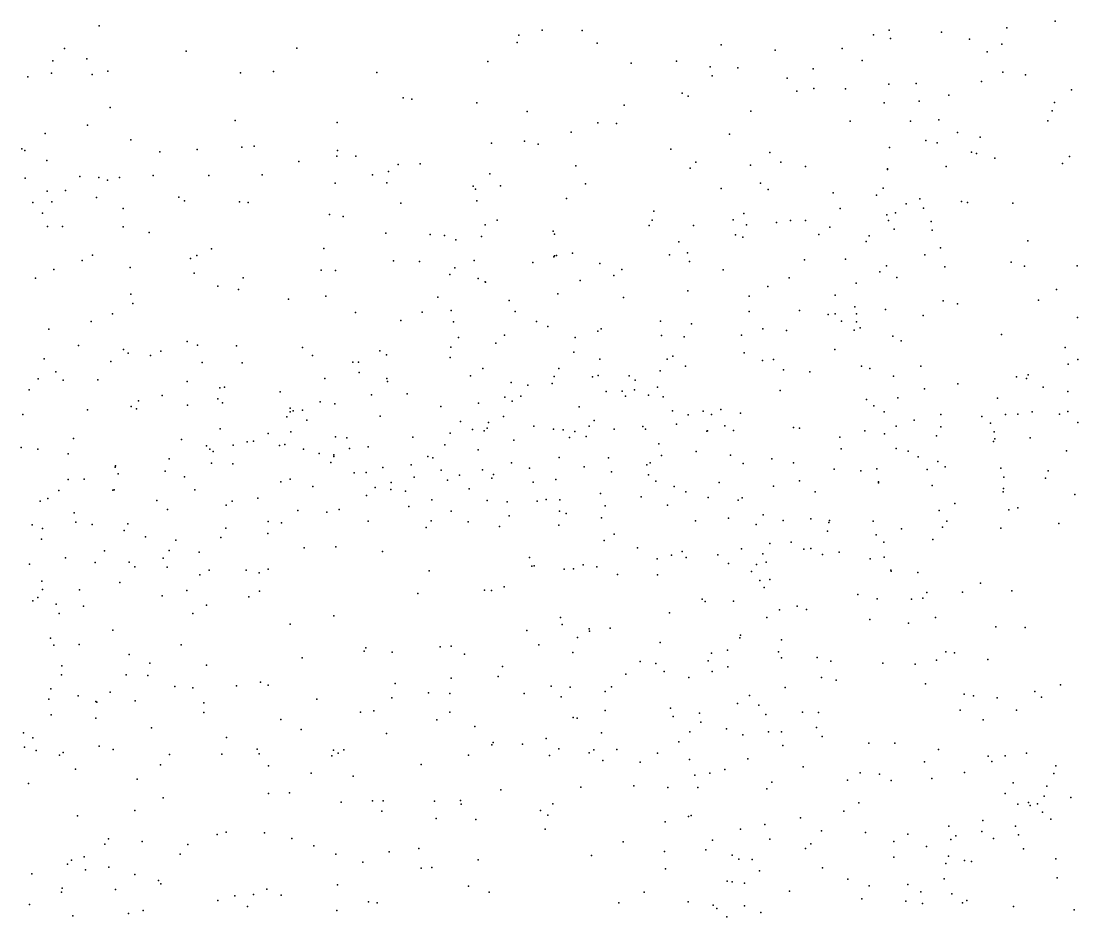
# Model space of a CAD drawing. Header units: metres. Extents: x -23.9 to 23.9, y -28.5 to 28.5.
# Drawn here: x -3.221 to -1.806, y -7.202 to -6.003 of the extents above; entities that cross this region are included whole.
import ezdxf

# ---------------------------------------------------------------- set-up
doc = ezdxf.new("R2010")
doc.units = ezdxf.units.M

msp = doc.modelspace()

# ---------------------------------------------------------------- linework, layer by layer
for p in [(-3.1165, -6.009, 16.0034), (-1.9013, -6.0115, 17.9255), (-1.8365, -6.0026, 18.0552), (-2.5545, -6.0215, 14.7686), (-2.5233, -6.0149, 16.5965), (-2.4699, -6.015, 14.7775), (-2.0799, -6.0208, 19.6215), (-2.0585, -6.0147, 17.456), (-2.0569, -6.0259, 16.8097), (-1.9885, -6.0173, 17.5568), (-1.951, -6.0266, 19.2927), (-3.1633, -6.0393, 16.134), (-3.0001, -6.0427, 14.9129), (-2.8522, -6.0387, 7.6205), (-2.5567, -6.0311, 16.8942), (-2.4499, -6.0323, 17.1961), (-2.2839, -6.0341, 20.0375), (-2.2114, -6.0416, 6.1289), (-2.1216, -6.0391, 14.872), (-1.9079, -6.0336, 17.843), (-3.1788, -6.0558, 16.257), (-3.1332, -6.0529, 20.1895), (-2.596, -6.0566, 16.8059), (-2.3436, -6.056, 16.7991), (-2.0947, -6.0551, 19.7244), (-1.9274, -6.0435, 17.7173), (-3.1053, -6.0696, 15.9263), (-2.8832, -6.07, 14.8386), (-2.4043, -6.0589, 20.134), (-2.2984, -6.0638, 17.2709), (-2.2614, -6.0651, 16.8442), (-2.1604, -6.0663, 16.8602), (-1.9064, -6.071, 16.8122), (-3.2121, -6.0772, 15.1907), (-3.1806, -6.0722, 16.0564), (-3.1259, -6.0739, 15.0451), (-2.9272, -6.0719, 20.2043), (-2.7447, -6.0713, 20.2335), (-2.2957, -6.0758, 13.8495), (-2.1952, -6.0791, 14.8499), (-1.9349, -6.0834, 14.8344), (-1.8762, -6.0744, 19.2066), (-2.336, -6.0989, 14.8288), (-2.1824, -6.0963, 17.3536), (-2.1595, -6.0927, 19.9042), (-2.117, -6.0932, 19.8224), (-2.0592, -6.087, 19.5407), (-2.0226, -6.0863, 16.8686), (-1.8144, -6.0946, 18.1325), (-2.7096, -6.1053, 14.792), (-2.698, -6.107, 2.3307), (-2.6107, -6.112, 20.2281), (-2.3279, -6.103, 20.095), (-2.0656, -6.1118, 19.621), (-2.0185, -6.1099, 17.541), (-1.979, -6.1015, 19.2144), (-1.8375, -6.1114, 12.0588), (-3.1018, -6.1183, 20.2384), (-2.5437, -6.1236, 16.7158), (-2.4135, -6.1151, 16.8267), (-2.2441, -6.1233, 20.0275), (-1.8405, -6.1227, 19.1444), (-3.1322, -6.1418, 15.8437), (-2.9345, -6.1357, 14.8929), (-2.7981, -6.1381, 20.2391), (-2.4487, -6.1389, 20.1792), (-2.4237, -6.1398, 17.2444), (-2.1108, -6.1365, 17.4281), (-2.0302, -6.1363, 19.2966), (-1.9924, -6.1349, 10.5323), (-1.8461, -6.1362, 14.825), (-3.189, -6.1529, 15.7213), (-2.4848, -6.1513, 16.9299), (-2.2726, -6.1537, 18.4868), (-1.9672, -6.1516, 18.1878), (-3.0743, -6.1616, 15.0191), (-2.9093, -6.1699, 22.2703), (-2.5913, -6.1661, 14.7998), (-2.5473, -6.1634, 17.0967), (-2.5287, -6.1671, 1.2997), (-2.0095, -6.1626, 19.1424), (-1.9945, -6.1657, 17.626), (-1.937, -6.1579, 17.9848), (-3.2203, -6.1734, 15.308), (-3.2162, -6.1758, 15.6099), (-3.0355, -6.1775, 22.0874), (-2.9855, -6.1743, 22.2329), (-2.9257, -6.1715, 22.031), (-2.7983, -6.1835, 14.8445), (-2.7976, -6.1759, 22.0534), (-2.7728, -6.1834, 22.2854), (-2.3512, -6.174, 16.8966), (-2.2184, -6.1783, 16.9369), (-2.0584, -6.1719, 19.4544), (-1.9483, -6.1779, 17.8161), (-1.9419, -6.1799, 14.7982), (-1.8171, -6.1838, 19.0618), (-3.1869, -6.1891, 20.3651), (-2.8491, -6.1907, 22.3422), (-2.7161, -6.1946, 22.0206), (-2.6866, -6.1934, 22.1215), (-2.4784, -6.1962, 14.8229), (-2.3175, -6.1912, 18.5526), (-2.2442, -6.1956, 17.351), (-2.2036, -6.1913, 14.8335), (-2.1706, -6.197, 17.4052), (-1.9823, -6.1974, 18.2739), (-1.9171, -6.186, 19.0436), (-1.8268, -6.1931, 18.2456), (-3.2158, -6.2127, 15.5162), (-3.1425, -6.2107, 22.1925), (-3.1173, -6.2119, 22.0215), (-3.0894, -6.2117, 20.3079), (-3.0444, -6.2091, 21.9403), (-2.9698, -6.2093, 22.3839), (-2.8984, -6.2082, 21.8942), (-2.7505, -6.2082, 21.9395), (-2.7293, -6.204, 20.2519), (-2.5937, -6.2071, 16.7584), (-2.325, -6.1996, 14.8443), (-2.061, -6.2012, 17.534), (-2.0608, -6.2003, 1.7144), (-3.1057, -6.2154, 22.3147), (-2.8008, -6.2195, 22.4079), (-2.7314, -6.2192, 6.4667), (-2.6158, -6.2234, 20.2414), (-2.5792, -6.2231, 17.0066), (-2.4654, -6.2206, 20.1949), (-2.2839, -6.2267, 11.1077), (-2.2311, -6.2197, 18.5956), (-2.0668, -6.226, 19.7243), (-3.1865, -6.2301, 22.0755), (-3.1619, -6.2292, 21.1374), (-3.1204, -6.2386, 11.2624), (-3.0098, -6.2383, 21.8468), (-2.6127, -6.2277, 22.2461), (-2.491, -6.2402, 16.9117), (-2.2207, -6.2281, 18.3954), (-2.1338, -6.2326, 18.4689), (-2.0758, -6.2357, 19.2042), (-2.0176, -6.2406, 18.1295), (-3.2056, -6.2453, 15.4061), (-3.1803, -6.2447, 15.6672), (-3.0846, -6.2535, 22.4386), (-3.0024, -6.2431, 20.2766), (-2.9286, -6.2445, 21.8194), (-2.917, -6.2454, 14.9275), (-2.7126, -6.2463, 14.844), (-2.6109, -6.2431, 14.8296), (-2.1243, -6.2536, 19.88), (-2.0358, -6.2471, 18.4199), (-2.0128, -6.253, 19.0258), (-1.9619, -6.244, 18.3496), (-1.9539, -6.2455, 18.9589), (-1.8932, -6.2464, 14.7817), (-3.1928, -6.2595, 22.3449), (-2.8084, -6.2613, 22.4934), (-2.7898, -6.264, 14.8805), (-2.5836, -6.2691, 17.2415), (-2.3763, -6.2691, 16.9449), (-2.3739, -6.2568, 18.646), (-2.2676, -6.2686, 14.8352), (-2.2535, -6.2599, 7.6096), (-2.1907, -6.2693, 16.9929), (-2.0617, -6.2621, 14.7796), (-2.0501, -6.259, 19.1218), (-3.1861, -6.2776, 21.9027), (-3.1659, -6.2776, 15.2903), (-3.0845, -6.2778, 21.819), (-2.5996, -6.2753, 22.3912), (-2.3801, -6.2763, 18.4466), (-2.3206, -6.2762, 20.1051), (-2.2496, -6.2754, 17.3919), (-2.2098, -6.2721, 1.3888), (-2.1709, -6.2697, 18.7717), (-2.1383, -6.2785, 17.4922), (-2.0596, -6.2697, 19.4431), (-2.052, -6.2809, 16.9946), (-2.0024, -6.2706, 18.0414), (-2.0013, -6.2826, 17.7941), (-3.0498, -6.2855, 15.0777), (-2.7327, -6.2866, 21.7875), (-2.6736, -6.2883, 20.2445), (-2.6543, -6.2897, 21.8289), (-2.6389, -6.2952, 16.8672), (-2.6046, -6.2911, 17.112), (-2.5085, -6.2836, 22.1968), (-2.5068, -6.2878, 22.0813), (-2.2646, -6.2888, 18.735), (-2.2547, -6.2919, 20.048), (-2.1527, -6.288, 13.015), (-2.0896, -6.2976, 18.631), (-2.0853, -6.2901, 18.7287), (-1.8729, -6.2969, 18.455), (-2.9661, -6.3072, 2.4302), (-2.8158, -6.3069, 21.7382), (-2.3405, -6.2981, 14.8757), (-1.9901, -6.3059, 18.5201), (-3.1394, -6.3232, 20.4039), (-3.1258, -6.3159, 22.5099), (-2.9943, -6.3205, 10.6084), (-2.9858, -6.3162, 21.7285), (-2.7223, -6.3236, 22.558), (-2.6879, -6.3244, 11.5122), (-2.6147, -6.3231, 22.4938), (-2.5357, -6.3257, 22.4125), (-2.5078, -6.3183, 14.8869), (-2.5067, -6.3168, 10.844), (-2.5044, -6.3165, 18.5163), (-2.4829, -6.3131, 18.6246), (-2.3527, -6.3155, 18.7399), (-2.3288, -6.3126, 17.3745), (-2.3261, -6.3243, 18.3897), (-2.1721, -6.322, 19.9365), (-2.1172, -6.3212, 18.2128), (-2.0108, -6.3153, 17.8851), (-1.8953, -6.3251, 19.1147), (-3.1774, -6.335, 15.6967), (-3.0753, -6.3324, 15.1685), (-2.9895, -6.34, 20.292), (-2.8196, -6.3361, 20.2386), (-2.8002, -6.3362, 14.9353), (-2.6406, -6.3327, 7.7301), (-2.4463, -6.3271, 16.9369), (-2.4167, -6.3352, 17.3534), (-2.2811, -6.3357, 18.8164), (-2.0713, -6.3381, 19.3933), (-2.0621, -6.3301, 17.6881), (-1.9843, -6.3313, 19.1301), (-1.8774, -6.3304, 16.9664), (-1.8068, -6.3303, 18.5185), (-3.2018, -6.3465, 21.794), (-2.9238, -6.3464, 21.6784), (-2.647, -6.3418, 17.2243), (-2.609, -6.347, 17.3138), (-2.5997, -6.3515, 21.7752), (-2.5992, -6.3522, 20.2289), (-2.4726, -6.3496, 21.9364), (-2.4275, -6.3429, 22.1978), (-2.1926, -6.3464, 18.8746), (-2.1031, -6.3532, 19.7956), (-2.0485, -6.3459, 8.2463), (-3.0742, -6.3682, 21.6876), (-2.9579, -6.3576, 22.6265), (-2.9303, -6.3617, 15.0325), (-2.5026, -6.3677, 18.701), (-2.3282, -6.3638, 16.9995), (-2.2213, -6.3577, 18.2855), (-1.8347, -6.362, 14.7751), (-3.0716, -6.3807, 15.2404), (-2.863, -6.3746, 22.6488), (-2.813, -6.3707, 11.0811), (-2.6632, -6.3722, 17.0974), (-2.5675, -6.3767, 18.5956), (-2.4146, -6.3724, 21.9938), (-2.2462, -6.3707, 17.0223), (-2.1309, -6.3695, 17.5966), (-1.9866, -6.3771, 7.4147), (-1.967, -6.3812, 19.2282), (-1.8587, -6.3761, 1.486), (-3.099, -6.3945, 15.3778), (-2.7735, -6.3926, 22.6536), (-2.6842, -6.392, 17.2815), (-2.6453, -6.3901, 16.9207), (-2.5594, -6.3915, 17.3668), (-2.246, -6.3912, 18.9303), (-2.1788, -6.3899, 14.7895), (-2.1403, -6.3951, 18.8133), (-2.1312, -6.3944, 19.0956), (-2.1047, -6.3852, 18.0916), (-2.1024, -6.3944, 19.3334), (-2.0638, -6.3886, 19.5201), (-2.0131, -6.3967, 14.7595), (-3.1276, -6.4049, 20.426), (-2.7128, -6.4032, 14.9564), (-2.6423, -6.4052, 21.6839), (-2.5311, -6.4046, 14.9301), (-2.3649, -6.4044, 22.1297), (-2.3234, -6.4079, 18.3154), (-2.1227, -6.4042, 17.6798), (-2.1025, -6.405, 11.4065), (-1.8063, -6.3992, 18.6157), (-3.1843, -6.4151, 21.6958), (-2.574, -6.4229, 22.5895), (-2.5159, -6.4114, 22.5199), (-2.4488, -6.4178, 22.4591), (-2.4446, -6.4147, 18.3738), (-2.3637, -6.4236, 22.0468), (-2.2563, -6.4228, 14.8196), (-2.2281, -6.4147, 17.5463), (-2.196, -6.4169, 19.9568), (-2.1055, -6.4165, 18.7236), (-2.0976, -6.413, 17.7977), (-2.0536, -6.4244, 19.7765), (-1.9081, -6.4221, 18.5956), (-3.1445, -6.437, 7.4641), (-2.999, -6.4314, 15.21), (-2.985, -6.4364, 22.6884), (-2.9326, -6.4371, 20.2551), (-2.6459, -6.4389, 20.2136), (-2.6353, -6.4262, 17.3563), (-2.5856, -6.4338, 16.8725), (-2.4791, -6.4263, 21.8006), (-2.3334, -6.4252, 14.8617), (-2.0428, -6.4305, 18.6356), (-3.0842, -6.4423, 15.4734), (-3.0777, -6.447, 22.6735), (-3.0478, -6.4501, 17.8083), (-3.0342, -6.4446, 17.6995), (-2.8446, -6.4394, 15.0607), (-2.8311, -6.4503, 21.5959), (-2.7409, -6.444, 17.2359), (-2.7317, -6.4494, 17.1442), (-2.6467, -6.4527, 14.9968), (-2.4808, -6.4459, 18.8263), (-2.3483, -6.4511, 18.8023), (-2.2531, -6.4468, 18.2087), (-2.1316, -6.442, 18.0091), (-1.8232, -6.4396, 8.779), (-3.1904, -6.4545, 17.8438), (-3.101, -6.4583, 21.6268), (-2.9789, -6.4598, 17.5776), (-2.9252, -6.4601, 15.1527), (-2.777, -6.4592, 17.4028), (-2.7696, -6.4593, 16.9824), (-2.5012, -6.4674, 2.3026), (-2.4462, -6.4553, 14.9375), (-2.3559, -6.4553, 22.3188), (-2.3313, -6.4644, 17.0173), (-2.2282, -6.4571, 18.7907), (-2.2137, -6.4556, 17.6395), (-2.0957, -6.4647, 19.6641), (-2.0164, -6.4644, 19.3546), (-1.8192, -6.4617, 20.0355), (-1.8062, -6.4555, 16.9743), (-3.1984, -6.4813, 15.633), (-3.1748, -6.4721, 22.6498), (-2.8146, -6.481, 22.7218), (-2.7684, -6.4729, 20.2104), (-2.7314, -6.481, 20.8787), (-2.6192, -6.4775, 21.0663), (-2.6031, -6.4675, 20.8698), (-2.5075, -6.4783, 21.023), (-2.4561, -6.4787, 18.2907), (-2.4484, -6.4771, 20.9084), (-2.4067, -6.4775, 17.5045), (-2.3656, -6.4706, 21.9298), (-2.2003, -6.4696, 18.0786), (-2.1649, -6.4721, 17.8111), (-2.0846, -6.4676, 19.5472), (-2.0527, -6.4778, 17.0441), (-1.8882, -6.4787, 19.9035), (-1.8749, -6.4809, 18.5044), (-1.8726, -6.476, 20.1252), (-3.1647, -6.4831, 17.9326), (-3.1186, -6.4826, 17.7074), (-2.9989, -6.485, 15.406), (-2.9553, -6.4934, 17.6561), (-2.9489, -6.4925, 21.5658), (-2.7307, -6.4851, 17.4965), (-2.5648, -6.4863, 18.6632), (-2.5428, -6.4901, 18.3009), (-2.51, -6.4879, 21.7082), (-2.3987, -6.4834, 21.8376), (-2.369, -6.4926, 20.0807), (-2.0115, -6.4947, 19.9394), (-1.9668, -6.4881, 17.0326), (-1.8524, -6.4926, 17.8024), (-3.2103, -6.496, 6.2369), (-3.0324, -6.5039, 22.7286), (-2.9578, -6.5083, 17.5089), (-2.8742, -6.4987, 17.6062), (-2.7518, -6.5028, 15.095), (-2.704, -6.5014, 20.7444), (-2.5732, -6.5059, 21.1643), (-2.5521, -6.5047, 18.4503), (-2.4377, -6.4983, 20.7647), (-2.4165, -6.4979, 16.9911), (-2.4118, -6.5048, 21.092), (-2.3997, -6.496, 20.9965), (-2.3812, -6.5033, 20.8588), (-2.3612, -6.5055, 22.4176), (-2.2049, -6.4972, 17.0467), (-2.0889, -6.5093, 20.0206), (-2.047, -6.5069, 19.479), (-1.9136, -6.5075, 17.9548), (-1.8196, -6.4983, 19.8044), (-3.1321, -6.5228, 22.7043), (-3.0738, -6.5186, 15.5298), (-3.0668, -6.5218, 20.4007), (-3.064, -6.5109, 17.953), (-2.9985, -6.5169, 20.3383), (-2.9516, -6.5136, 17.8123), (-2.8611, -6.5209, 20.9534), (-2.8446, -6.5232, 15.2009), (-2.8206, -6.5121, 17.1004), (-2.8013, -6.5151, 20.7796), (-2.659, -6.5184, 20.1869), (-2.6087, -6.5138, 15.0764), (-2.5638, -6.5115, 20.6857), (-2.4737, -6.5189, 21.1683), (-2.2841, -6.5223, 17.6814), (-2.0794, -6.5175, 18.5353), (-3.2191, -6.529, 21.6333), (-2.8654, -6.5324, 20.1995), (-2.8611, -6.5257, 17.2524), (-2.8568, -6.5241, 17.0086), (-2.8388, -6.5368, 21.1069), (-2.7402, -6.5314, 21.1904), (-2.575, -6.5319, 18.8993), (-2.4539, -6.5373, 22.5838), (-2.3488, -6.5242, 17.6214), (-2.3279, -6.5297, 21.0659), (-2.3076, -6.5246, 22.3194), (-2.2967, -6.5291, 18.7595), (-2.2576, -6.5272, 19.9706), (-2.0655, -6.5256, 20.1744), (-2.0253, -6.5366, 14.7766), (-1.9897, -6.529, 17.8822), (-1.9344, -6.5317, 14.7759), (-1.903, -6.529, 20.296), (-1.8864, -6.5286, 18.0785), (-1.8674, -6.5258, 19.7371), (-1.8306, -6.5287, 18.4475), (-1.8193, -6.5252, 20.3085), (-2.9545, -6.5486, 15.4761), (-2.633, -6.5386, 18.3755), (-2.6166, -6.5492, 16.8855), (-2.601, -6.5512, 21.5971), (-2.597, -6.5473, 18.2411), (-2.5951, -6.54, 20.61), (-2.5345, -6.545, 22.6543), (-2.5082, -6.549, 20.6103), (-2.4955, -6.5497, 16.9512), (-2.4796, -6.5521, 20.129), (-2.4607, -6.5447, 18.1962), (-2.4269, -6.5487, 21.7348), (-2.3886, -6.5451, 21.1819), (-2.385, -6.5489, 18.1272), (-2.3435, -6.5421, 20.7347), (-2.3027, -6.5516, 18.0357), (-2.3018, -6.5512, 17.0364), (-2.279, -6.5443, 20.8286), (-2.2672, -6.5505, 22.1654), (-2.1869, -6.5466, 14.81), (-2.1789, -6.5477, 20.0683), (-2.0914, -6.551, 19.6424), (-2.0494, -6.5447, 19.7537), (-1.9893, -6.5456, 20.3066), (-1.923, -6.5406, 19.4559), (-1.9183, -6.5523, 12.9355), (-1.806, -6.54, 17.5939), (-3.1511, -6.5614, 20.4606), (-3.0066, -6.5628, 17.3398), (-2.9187, -6.5658, 21.0798), (-2.9102, -6.5651, 17.1557), (-2.8902, -6.5548, 15.3506), (-2.8598, -6.5524, 22.7732), (-2.8004, -6.5593, 20.6593), (-2.7848, -6.5604, 17.6729), (-2.6967, -6.5594, 20.6018), (-2.6468, -6.5544, 17.581), (-2.5615, -6.5636, 17.5947), (-2.4866, -6.5601, 21.2639), (-2.4643, -6.5588, 17.614), (-2.1249, -6.5595, 1.1409), (-2.0648, -6.5549, 20.254), (-1.9955, -6.5577, 18.0269), (-1.9188, -6.5654, 19.6763), (-1.9171, -6.5617, 17.6389), (-1.8698, -6.5605, 7.9452), (-3.2212, -6.5732, 20.548), (-3.1988, -6.5756, 17.7222), (-2.973, -6.5713, 17.9294), (-2.9687, -6.5754, 17.2436), (-2.964, -6.5786, 20.912), (-2.9372, -6.5703, 20.2582), (-2.8753, -6.5708, 20.7061), (-2.8682, -6.5692, 17.8725), (-2.8431, -6.5758, 18.0535), (-2.7815, -6.5745, 15.2735), (-2.7565, -6.5726, 20.2112), (-2.6539, -6.5696, 22.7307), (-2.6092, -6.5766, 15.1491), (-2.3673, -6.5685, 18.9141), (-2.3174, -6.5789, 14.8816), (-2.123, -6.5753, 17.0563), (-2.0492, -6.5747, 6.2906), (-2.0334, -6.5781, 17.7884), (-1.8214, -6.5777, 20.3957), (-3.1583, -6.5819, 17.5966), (-3.0228, -6.5887, 15.5339), (-2.9662, -6.5942, 20.8157), (-2.822, -6.5814, 17.9602), (-2.8065, -6.5934, 15.413), (-2.8024, -6.5832, 17.7937), (-2.8023, -6.5855, 21.4991), (-2.6767, -6.5854, 21.5522), (-2.6697, -6.5873, 17.6802), (-2.5645, -6.5939, 18.5624), (-2.5005, -6.5869, 15.0407), (-2.4344, -6.5873, 18.0687), (-2.3788, -6.5937, 17.9453), (-2.3638, -6.5843, 17.7931), (-2.2714, -6.5838, 22), (-2.2541, -6.5948, 20.083), (-2.2158, -6.5887, 18.5695), (-2.187, -6.5937, 20.1871), (-2.0198, -6.5857, 17.0435), (-1.9937, -6.5921, 19.4919), (-3.0953, -6.5995, 17.4265), (-3.0949, -6.5981, 11.7554), (-3.0912, -6.6086, 17.3389), (-3.0282, -6.6049, 17.057), (-2.9376, -6.5952, 22.7869), (-2.7751, -6.6073, 21.3005), (-2.7591, -6.6067, 17.8652), (-2.7368, -6.6003, 16.8833), (-2.699, -6.5964, 18.0757), (-2.6588, -6.6036, 18.3004), (-2.6035, -6.6034, 20.2302), (-2.5405, -6.6011, 18.6607), (-2.4673, -6.5994, 20.5468), (-2.4305, -6.6058, 18.9795), (-2.3834, -6.5965, 14.935), (-2.1325, -6.6023, 20.3012), (-2.0965, -6.6044, 18.4615), (-2.0754, -6.6019, 19.517), (-2.008, -6.6026, 17.6505), (-1.9839, -6.5993, 20.3933), (-1.9092, -6.6009, 19.5183), (-1.8458, -6.6047, 16.9898), (-3.1584, -6.6164, 17.5171), (-3.137, -6.6159, 17.0337), (-3.0025, -6.6125, 20.9989), (-2.8733, -6.6194, 21.26), (-2.8607, -6.6157, 2.3086), (-2.7255, -6.6204, 21.4349), (-2.6947, -6.6129, 17.9709), (-2.6503, -6.617, 18.1635), (-2.6342, -6.6104, 20.5153), (-2.5908, -6.6144, 18.9492), (-2.5884, -6.6097, 18.0592), (-2.5356, -6.6196, 17.8207), (-2.505, -6.616, 17.953), (-2.3808, -6.6098, 22.5374), (-2.3713, -6.6186, 18.7837), (-2.2864, -6.6202, 21.9206), (-2.179, -6.6181, 21.0645), (-2.0729, -6.6195, 17.7202), (-2.0728, -6.6205, 14.8094), (-1.905, -6.613, 18.3943), (-1.8495, -6.6146, 19.5911), (-3.1708, -6.6311, 17.9358), (-3.0983, -6.6304, 21.5312), (-3.0968, -6.63, 16.9397), (-2.9887, -6.63, 20.7431), (-2.8304, -6.6258, 20.2432), (-2.7469, -6.627, 22.7862), (-2.7259, -6.6295, 20.5074), (-2.7065, -6.6319, 15.4066), (-2.621, -6.6287, 17.8834), (-2.4451, -6.6349, 21.3624), (-2.3466, -6.6255, 17.0122), (-2.3311, -6.6326, 21.8178), (-2.2137, -6.6252, 21.1536), (-2.1578, -6.6329, 20.7983), (-2.0013, -6.6244, 18.4063), (-1.9062, -6.6329, 14.8113), (-1.9057, -6.6282, 18.2647), (-1.81, -6.6365, 18.3292), (-3.1959, -6.6453, 15.593), (-3.1856, -6.6417, 17.1439), (-3.0395, -6.6445, 17.9832), (-2.9467, -6.6506, 15.5238), (-2.9384, -6.6451, 17.9644), (-2.9042, -6.6414, 21.464), (-2.7589, -6.6377, 15.4783), (-2.671, -6.6435, 13.7172), (-2.597, -6.6441, 21.4351), (-2.5702, -6.646, 22.7225), (-2.5302, -6.645, 6.4005), (-2.5179, -6.6428, 21.614), (-2.4999, -6.6433, 20.4772), (-2.4391, -6.6514, 21.6673), (-2.3907, -6.6392, 20.5227), (-2.3554, -6.6504, 18.691), (-2.301, -6.6401, 21.2876), (-2.261, -6.6439, 20.1833), (-2.2556, -6.6407, 22.3135), (-1.9709, -6.6482, 17.5256), (-3.1502, -6.6607, 13.9481), (-3.0254, -6.6563, 21.12), (-2.8507, -6.6576, 15.4998), (-2.8116, -6.6599, 18.098), (-2.7953, -6.6564, 16.9143), (-2.7022, -6.6524, 20.2783), (-2.6451, -6.6584, 15.3001), (-2.5678, -6.665, 20.3823), (-2.5, -6.6586, 16.9323), (-2.4915, -6.6616, 18.7138), (-2.2274, -6.6633, 22.1641), (-1.9917, -6.6578, 19.5586), (-1.8984, -6.6569, 17.47), (-1.8863, -6.654, 8.4853), (-3.2064, -6.677, 17.7843), (-3.1479, -6.6733, 16.8819), (-3.1259, -6.6765, 20.4357), (-3.0781, -6.6757, 20.8618), (-2.8905, -6.6723, 20.5408), (-2.8727, -6.6744, 22.8176), (-2.7565, -6.6722, 20.4402), (-2.672, -6.6715, 20.39), (-2.6226, -6.6727, 20.3076), (-2.5806, -6.6791, 18.388), (-2.5009, -6.6774, 21.4302), (-2.444, -6.6677, 20.261), (-2.3181, -6.6716, 18.6017), (-2.2739, -6.668, 22.3921), (-2.2369, -6.6764, 20.2975), (-2.2005, -6.6712, 17.0386), (-2.1636, -6.6688, 17.8566), (-2.1394, -6.6737, 20.4014), (-2.1384, -6.6709, 21.1324), (-2.0801, -6.6719, 17.611), (-1.9815, -6.6718, 18.2924), (-1.8315, -6.6752, 17.4116), (-3.1928, -6.6816, 17.584), (-3.0831, -6.6844, 21.0257), (-3.0545, -6.6928, 20.7096), (-2.9536, -6.6938, 20.2704), (-2.9472, -6.6814, 16.9089), (-2.8907, -6.6887, 18.0424), (-2.6789, -6.6806, 22.7827), (-2.4268, -6.6892, 18.7987), (-2.1415, -6.6854, 17.6885), (-2.0763, -6.6902, 20.9539), (-2.0423, -6.6821, 20.4739), (-1.9872, -6.68, 17.029), (-1.9093, -6.6815, 20.5122), (-3.194, -6.6963, 20.5961), (-3.014, -6.6976, 20.6306), (-2.8423, -6.7077, 20.4569), (-2.7998, -6.7063, 20.2781), (-2.4403, -6.698, 19.099), (-2.3957, -6.7076, 20.3637), (-2.2187, -6.7021, 21.2956), (-2.19, -6.7002, 20.5981), (-2.066, -6.7003, 18.2352), (-2.0003, -6.6967, 11.2191), (-3.1618, -6.7209, 17.8921), (-3.1094, -6.7119, 21.5094), (-3.0312, -6.7216, 10.1151), (-3.023, -6.7114, 12.9663), (-2.9827, -6.7136, 20.4119), (-2.7372, -6.7125, 15.5243), (-2.5404, -6.7208, 18.4742), (-2.3504, -6.7177, 14.9699), (-2.3359, -6.7125, 21.7697), (-2.3307, -6.7207, 20.4252), (-2.2882, -6.7169, 21.3779), (-2.2566, -6.7091, 21.9213), (-2.2279, -6.7158, 22.0056), (-2.1728, -6.7093, 18.0624), (-2.1637, -6.7085, 14.8649), (-2.1478, -6.7165, 21.239), (-2.1256, -6.7136, 19.5745), (-2.0652, -6.7203, 17.0281), (-3.2102, -6.7295, 21.5474), (-3.122, -6.7275, 20.7814), (-3.0763, -6.7267, 21.1579), (-3.0691, -6.7333, 17.9594), (-3.0258, -6.7335, 21.2582), (-2.8905, -6.7363, 16.9416), (-2.5373, -6.7324, 22.7258), (-2.5343, -6.7316, 15.2266), (-2.4938, -6.7362, 18.6304), (-2.4813, -6.7359, 15.1267), (-2.4683, -6.7306, 21.604), (-2.4504, -6.7331, 16.9469), (-2.3696, -6.7225, 22.5792), (-2.274, -6.7286, 17.0163), (-2.2366, -6.73, 20.4815), (-2.2233, -6.7268, 20.3796), (-2.084, -6.7223, 20.7256), (-2.9817, -6.7438, 20.5504), (-2.9694, -6.7374, 18.0087), (-2.9198, -6.7374, 21.3681), (-2.9023, -6.741, 20.3903), (-2.6749, -6.7386, 18.2136), (-2.4227, -6.7432, 21.4581), (-2.369, -6.744, 18.6178), (-2.243, -6.7395, 14.919), (-2.2185, -6.7502, 17.7828), (-2.0567, -6.7376, 14.8613), (-2.0562, -6.7389, 17.4985), (-2.0204, -6.7407, 18.3411), (-3.1937, -6.7521, 15.5924), (-3.1928, -6.7633, 20.6865), (-3.1429, -6.7637, 20.5534), (-3.0892, -6.7539, 22.8015), (-2.6007, -6.7642, 15.4339), (-2.5743, -6.7597, 19.1137), (-2.232, -6.7513, 17.871), (-2.2261, -6.7606, 17.9887), (-1.9362, -6.7548, 14.8681), (-3.2055, -6.7785, 16.8634), (-3.1988, -6.7742, 17.6311), (-3.0323, -6.7718, 15.5391), (-2.9994, -6.765, 22.8235), (-2.9162, -6.7731, 15.5187), (-2.9019, -6.7656, 22.8346), (-2.6898, -6.7689, 16.9314), (-2.5913, -6.765, 12.7698), (-2.309, -6.7763, 13.1002), (-2.1006, -6.7701, 18.2787), (-2.0746, -6.7759, 20.5534), (-2.0287, -6.7766, 20.8057), (-2.0138, -6.7752, 17.4227), (-2.0082, -6.7673, 2.3765), (-1.9603, -6.7672, 20.5696), (-1.8944, -6.7653, 16.9717), (-3.1742, -6.783, 17.7181), (-3.1375, -6.7857, 21.1132), (-2.9728, -6.7846, 16.9782), (-2.305, -6.7797, 18.5086), (-2.2674, -6.779, 22.4311), (-2.2057, -6.7906, 22.126), (-2.1819, -6.7858, 21.3424), (-2.1695, -6.7902, 18.201), (-3.1702, -6.7958, 20.9912), (-2.9912, -6.7956, 1.339), (-2.8023, -6.7987, 15.4808), (-2.4989, -6.801, 18.5705), (-2.3527, -6.7946, 15.04), (-2.2227, -6.8011, 17.6752), (-2.0846, -6.8037, 17.0011), (-1.9968, -6.8011, 20.9551), (-3.0982, -6.8178, 20.4812), (-2.8609, -6.8098, 17.0563), (-2.5439, -6.8185, 16.9246), (-2.4966, -6.8102, 19.2004), (-2.4606, -6.816, 16.9059), (-2.4599, -6.8191, 22.6844), (-2.4325, -6.8153, 18.6802), (-2.033, -6.8084, 21.1392), (-1.9159, -6.8134, 6.9303), (-1.8767, -6.8142, 20.6145), (-3.182, -6.8286, 20.7806), (-2.476, -6.8277, 15.246), (-2.3654, -6.8345, 18.5597), (-2.2587, -6.828, 18.0566), (-2.258, -6.8248, 21.4389), (-2.203, -6.8308, 14.9682), (-3.1772, -6.8381, 21.516), (-3.1437, -6.8373, 16.989), (-3.0068, -6.8375, 17.9839), (-2.7616, -6.8458, 17.1161), (-2.7596, -6.8415, 11.4988), (-2.7245, -6.8472, 18.1414), (-2.66, -6.84, 17.0146), (-2.6453, -6.8395, 15.4363), (-2.5278, -6.8377, 18.472), (-2.4825, -6.8476, 19.2976), (-2.2967, -6.8488, 13.4373), (-2.2753, -6.8448, 18.4487), (-2.207, -6.8469, 22.0582), (-1.983, -6.8468, 20.7821), (-1.9712, -6.8484, 20.8677), (-3.0763, -6.8506, 15.5622), (-3.049, -6.8623, 19.423), (-2.8447, -6.8551, 18.0531), (-2.6275, -6.8499, 18.2582), (-2.392, -6.8597, 22.627), (-2.3711, -6.8625, 21.6923), (-2.3011, -6.859, 17.8706), (-2.2028, -6.8548, 22.2266), (-2.1552, -6.8544, 16.9848), (-2.1368, -6.8592, 17.4646), (-2.067, -6.8623, 21.2755), (-2.0239, -6.8635, 14.9483), (-1.9953, -6.858, 16.9684), (-1.9264, -6.8571, 14.943), (-3.1672, -6.8776, 17.0649), (-3.1665, -6.8656, 17.6673), (-3.0805, -6.8776, 17.9302), (-2.973, -6.8646, 17.1583), (-2.5767, -6.8666, 18.9937), (-2.4113, -6.877, 15.2182), (-2.3599, -6.8733, 21.5168), (-2.2959, -6.8734, 19.5587), (-2.2747, -6.8671, 21.8349), (-3.0513, -6.8786, 20.3433), (-2.9006, -6.8874, 15.4861), (-2.8903, -6.8917, 17.2134), (-2.7205, -6.8892, 15.3944), (-2.6453, -6.8822, 22.7913), (-2.5823, -6.88, 15.3732), (-2.3269, -6.8814, 22.5383), (-2.1493, -6.8813, 6.6668), (-2.1296, -6.8847, 14.985), (-2.0102, -6.8898, 21.1946), (-1.8294, -6.8909, 17.2632), (-3.1813, -6.8965, 15.6146), (-3.145, -6.9057, 21.4331), (-3.1019, -6.9009, 11.4981), (-3.0154, -6.8932, 22.8266), (-2.9913, -6.8952, 6.6456), (-2.9327, -6.8925, 2.0749), (-2.6758, -6.902, 18.1997), (-2.6469, -6.9028, 17.1434), (-2.5477, -6.9026, 18.4147), (-2.5114, -6.8927, 19.0883), (-2.4859, -6.8944, 11.2976), (-2.439, -6.9002, 19.4032), (-2.4304, -6.8937, 16.9343), (-2.2459, -6.9055, 10.5192), (-2.1982, -6.8946, 17.5272), (-1.9582, -6.9038, 21.055), (-1.9459, -6.9056, 17.3061), (-1.8637, -6.8998, 14.9951), (-3.1841, -6.9101, 21.2465), (-3.1211, -6.9134, 17.1683), (-3.12, -6.9142, 21.3223), (-3.0683, -6.9127, 21.3911), (-2.9765, -6.9154, 19.4366), (-2.8251, -6.9104, 15.4179), (-2.7249, -6.9085, 19.2998), (-2.4979, -6.9071, 22.7073), (-2.2618, -6.9159, 17.6211), (-2.2332, -6.9183, 10.9688), (-1.914, -6.9086, 20.6884), (-1.8546, -6.9077, 9.1088), (-3.1811, -6.9314, 22.7707), (-2.9764, -6.9281, 17.2484), (-2.7665, -6.9275, 22.8223), (-2.7487, -6.9257, 19.2195), (-2.6472, -6.9275, 19.3354), (-2.4389, -6.9253, 18.6309), (-2.3514, -6.9225, 18.5153), (-2.3478, -6.9333, 21.7412), (-2.3126, -6.9292, 15.1741), (-2.2238, -6.9306, 21.8988), (-2.1748, -6.9276, 18.3599), (-2.1535, -6.9282, 15.0564), (-1.9635, -6.9252, 15.0104), (-1.8884, -6.9251, 16.9295), (-3.121, -6.9355, 17.8546), (-3.0464, -6.9485, 19.5322), (-2.8735, -6.9373, 13.7318), (-2.6644, -6.938, 15.3129), (-2.6137, -6.9469, 18.998), (-2.4818, -6.9347, 17.0206), (-2.4767, -6.9357, 15.2256), (-2.3111, -6.941, 18.0472), (-2.1559, -6.9484, 17.4373), (-1.9328, -6.938, 20.9412), (-3.218, -6.9554, 21.3124), (-3.2054, -6.9622, 21.5426), (-2.9463, -6.9617, 18.0121), (-2.8462, -6.9509, 19.4031), (-2.7319, -6.9562, 17.2694), (-2.4439, -6.9555, 22.6624), (-2.3258, -6.9541, 17.7944), (-2.2767, -6.95, 18.1503), (-2.2545, -6.9582, 21.5001), (-2.2202, -6.9538, 22.3925), (-2.203, -6.9541, 18.2808), (-2.1483, -6.9601, 22.075), (-3.2167, -6.9744, 21.4022), (-3.1168, -6.9734, 19.4891), (-2.5907, -6.9712, 22.7612), (-2.589, -6.9685, 18.338), (-2.5497, -6.9707, 19.3272), (-2.518, -6.963, 7.6188), (-2.5011, -6.9767, 19.1158), (-2.3405, -6.9672, 17.8909), (-2.2009, -6.9723, 15.1475), (-2.0858, -6.9693, 16.904), (-2.0513, -6.9691, 17.3443), (-3.2011, -6.9791, 17.5525), (-3.1696, -6.9852, 15.6419), (-3.1649, -6.9818, 17.2363), (-3.0978, -6.9775, 22.7948), (-3.0225, -6.9842, 19.3132), (-2.9526, -6.9837, 15.417), (-2.905, -6.9773, 19.2982), (-2.9022, -6.9833, 17.3234), (-2.8053, -6.9863, 17.315), (-2.8028, -6.9786, 19.3276), (-2.7968, -6.9825, 15.3013), (-2.7892, -6.9783, 18.1098), (-2.622, -6.9853, 17.243), (-2.5135, -6.9855, 18.5109), (-2.4604, -6.9822, 19.2323), (-2.4544, -6.9779, 10.1999), (-2.4233, -6.9776, 1.085), (-2.3689, -6.9825, 21.663), (-2.3262, -6.991, 17.7188), (-2.248, -6.99, 17.542), (-1.9925, -6.9775, 1.1357), (-1.9261, -6.9867, 20.763), (-1.9034, -6.9862, 15.1106), (-1.8749, -6.9824, 17.2425), (-3.1486, -7.0038, 19.355), (-3.0345, -6.9981, 17.3187), (-2.8899, -6.9995, 15.3337), (-2.6854, -6.9977, 18.2062), (-2.4423, -6.9926, 19.4107), (-2.3923, -6.9946, 15.2656), (-2.279, -7.0044, 16.8668), (-2.1741, -7.0008, 21.9586), (-2.0113, -6.994, 21.2743), (-1.9213, -6.9938, 21.0117), (-1.8353, -6.9994, 16.9913), (-3.0659, -7.0173, 15.5154), (-2.8326, -7.0093, 19.2103), (-2.7765, -7.0132, 22.8111), (-2.3189, -7.012, 21.5991), (-2.2991, -7.0094, 15.2924), (-2.1144, -7.0185, 22.3068), (-2.0976, -7.0087, 22.1679), (-2.0716, -7.0105, 15.1503), (-2.0562, -7.019, 21.3469), (-2.0015, -7.0164, 16.8545), (-1.9579, -7.0083, 21.1867), (-1.8381, -7.0099, 15.1685), (-3.2112, -7.023, 22.7378), (-2.5787, -7.0315, 18.398), (-2.4715, -7.028, 17.1551), (-2.4006, -7.0262, 17.0325), (-2.3553, -7.0284, 22.5907), (-2.3151, -7.0284, 21.7655), (-2.2224, -7.0302, 18.3809), (-2.2158, -7.0216, 21.8709), (-1.8927, -7.0224, 15.894), (-1.8475, -7.0269, 15.706), (-3.0309, -7.0425, 17.9971), (-2.8897, -7.0367, 18.057), (-2.862, -7.0356, 19.4476), (-2.7505, -7.0465, 18.1594), (-2.7363, -7.0466, 17.351), (-2.6677, -7.0467, 19.0354), (-2.6329, -7.0458, 17.3056), (-1.9032, -7.0366, 21.114), (-1.851, -7.04, 15.2486), (-1.8153, -7.0417, 17.1994), (-3.0691, -7.0591, 19.5407), (-2.7925, -7.0481, 15.2451), (-2.738, -7.0601, 19.1206), (-2.6317, -7.0509, 18.3121), (-2.5258, -7.0591, 19.292), (-2.5092, -7.0506, 15.2109), (-2.1194, -7.0604, 22.4179), (-2.0993, -7.0489, 21.9434), (-1.8862, -7.051, 16.9364), (-1.8723, -7.0486, 20.8075), (-1.8698, -7.0527, 10.8552), (-1.8602, -7.0505, 12.1318), (-1.8534, -7.0614, 9.5279), (-3.1455, -7.0664, 17.7024), (-2.6655, -7.07, 19.378), (-2.6121, -7.0715, 15.1884), (-2.516, -7.0656, 19.1977), (-2.3586, -7.0747, 17.912), (-2.3273, -7.0672, 18.085), (-2.3239, -7.0662, 21.6862), (-2.1773, -7.0691, 15.1927), (-1.9333, -7.0727, 15.346), (-1.8423, -7.0709, 20.9101), (-2.9464, -7.0883, 19.4762), (-2.8951, -7.0892, 19.2207), (-2.5196, -7.0841, 18.5527), (-2.2577, -7.0841, 17.5315), (-2.225, -7.078, 18.2893), (-2.1495, -7.0867, 22.492), (-2.0903, -7.0888, 15.2584), (-1.979, -7.0803, 21.2491), (-1.9347, -7.0876, 16.8427), (-1.8894, -7.0805, 15.4772), (-3.1044, -7.0971, 17.3634), (-3.0591, -7.101, 19.2768), (-2.9588, -7.0916, 22.7893), (-2.8587, -7.097, 17.4051), (-2.4149, -7.1012, 18.5303), (-2.2952, -7.0989, 18.186), (-2.2187, -7.0977, 21.5069), (-2.1634, -7.1041, 2.3797), (-2.0525, -7.101, 15.346), (-2.0336, -7.0912, 16.7685), (-1.9763, -7.098, 22.1045), (-1.9694, -7.0931, 15.4257), (-1.9192, -7.0968, 15.7343), (-1.8854, -7.0921, 15.6126), (-3.1091, -7.1046, 22.7503), (-3.0082, -7.1178, 17.4077), (-2.9978, -7.105, 15.334), (-2.8291, -7.1064, 18.1283), (-2.7998, -7.1176, 7.3985), (-2.7285, -7.1148, 18.2158), (-2.6886, -7.1101, 14.1444), (-2.3594, -7.1142, 17.8291), (-2.3044, -7.1118, 17.6094), (-2.1707, -7.1103, 16.801), (-2.0086, -7.1073, 21.9564), (-1.8789, -7.1107, 16.0303), (-3.1592, -7.1313, 15.5505), (-3.1536, -7.1258, 19.284), (-3.1369, -7.1215, 17.7673), (-2.7634, -7.1287, 22.7686), (-2.6093, -7.1253, 19.3185), (-2.4573, -7.1195, 17.2324), (-2.2691, -7.1193, 21.5944), (-2.2599, -7.1246, 21.678), (-2.2422, -7.1249, 22.6), (-2.0526, -7.1218, 17.3142), (-1.9826, -7.1302, 16.7021), (-1.9791, -7.1205, 15.5131), (-1.9577, -7.1262, 15.8707), (-1.9483, -7.1278, 22.2068), (-1.8354, -7.1241, 21.1693), (-3.207, -7.1442, 15.6402), (-3.1352, -7.1387, 19.5742), (-3.1039, -7.1354, 17.9278), (-3.0688, -7.1452, 15.3737), (-2.6853, -7.1367, 17.3931), (-2.6711, -7.1356, 22.7358), (-2.3582, -7.1375, 17.9784), (-2.2325, -7.1402, 13.6057), (-2.1482, -7.1359, 15.2991), (-3.0374, -7.1529, 22.7579), (-3.0341, -7.1575, 18.0473), (-2.7977, -7.159, 19.3767), (-2.6222, -7.1606, 19.1735), (-2.2756, -7.154, 6.973), (-2.269, -7.1548, 16.8891), (-2.2525, -7.1565, 15.233), (-2.114, -7.1512, 21.7466), (-2.0856, -7.1603, 22.534), (-2.0338, -7.1584, 21.8183), (-1.9851, -7.151, 17.2655), (-1.8338, -7.1493, 17.2107), (-3.1671, -7.1686, 22.6965), (-3.1661, -7.1632, 19.6647), (-3.0948, -7.1652, 17.4119), (-2.9352, -7.1735, 18.099), (-2.9098, -7.1717, 15.2164), (-2.892, -7.1646, 17.4502), (-2.873, -7.1726, 19.1655), (-2.5942, -7.1688, 18.5006), (-2.3867, -7.1688, 18.488), (-2.192, -7.1673, 21.6317), (-2.0163, -7.1683, 22.4727), (-1.9747, -7.1708, 16.0139), (-3.2101, -7.185, 17.5852), (-2.9576, -7.18, 19.4532), (-2.9179, -7.1878, 22.7515), (-2.7561, -7.1817, 19.074), (-2.7444, -7.183, 17.439), (-2.4208, -7.1831, 22.6897), (-2.3278, -7.1817, 22.6751), (-2.2942, -7.1859, 17.026), (-2.2524, -7.187, 18.3875), (-2.0951, -7.1776, 16.7117), (-2.0365, -7.1806, 15.4459), (-2.014, -7.1837, 2.822), (-1.9603, -7.1831, 22.4056), (-1.9546, -7.1798, 21.9127), (-1.8924, -7.1878, 22.1666), (-3.1521, -7.2002, 17.8056), (-3.0774, -7.1973, 19.23), (-3.0578, -7.1932, 19.5217), (-2.7984, -7.1931, 1.444), (-2.2897, -7.1903, 12.4368), (-2.276, -7.2017, 18.221), (-2.2308, -7.1958, 17.4869), (-1.8111, -7.1924, 16.1871)]:
    msp.add_point(p)

doc.saveas('drawing.dxf')
